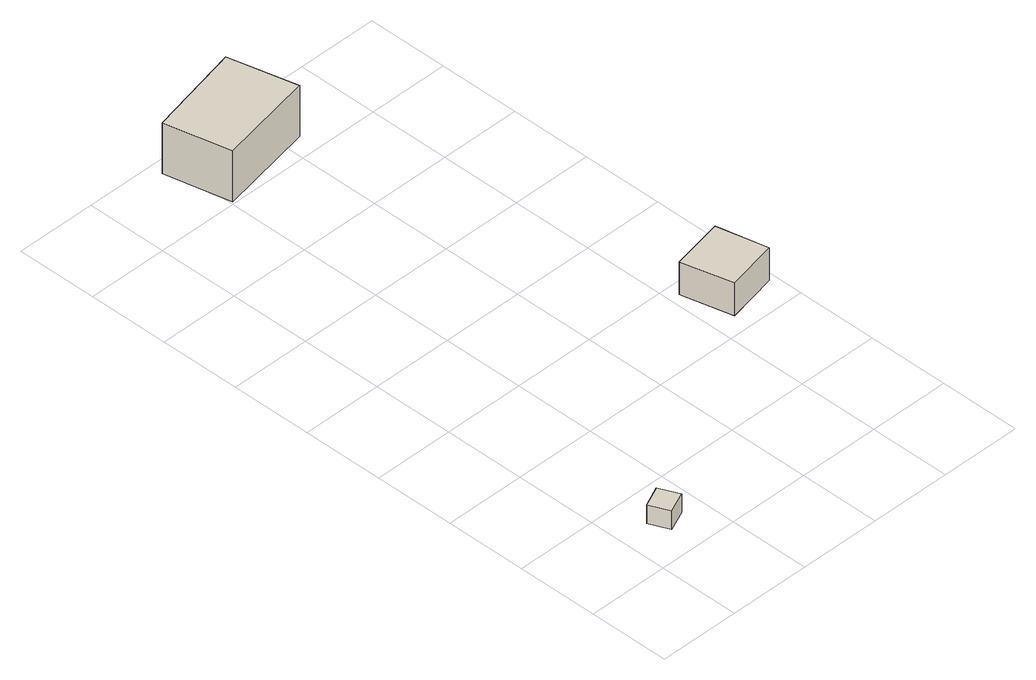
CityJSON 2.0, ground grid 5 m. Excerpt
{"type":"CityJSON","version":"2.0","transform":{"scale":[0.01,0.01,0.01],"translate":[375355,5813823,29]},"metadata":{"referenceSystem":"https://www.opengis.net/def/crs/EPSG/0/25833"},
"CityObjects":{
"building1":{"type":"Building","attributes":{"Gemeindeschluessel":"11000005","BezugspunktDach":"2200","function":"31001_1000","measuredHeight":1.21,"storeysAboveGround":1},"address":[{"country":"Germany","locality":"Berlin","thoroughfareNumber":"217D (3)","thoroughfareName":"Kladower Damm"}],"geometry":[{"type":"Solid","lod":"1","boundaries":[[[[0,1,2,3]],[[4,5,6,7]],[[4,7,3,2]],[[5,4,2,1]],[[6,5,1,0]],[[7,6,0,3]]]]}]},
"building2":{"type":"Building","attributes":{"Gemeindeschluessel":"11000005","BezugspunktDach":"2200","function":"31001_1312","measuredHeight":3.32,"storeysAboveGround":1},"address":[{"country":"Germany","locality":"Berlin","thoroughfareNumber":"217B","thoroughfareName":"Kladower Damm"}],"geometry":[{"type":"Solid","lod":"1","boundaries":[[[[8,9,10,11]],[[12,13,14,15]],[[12,15,11,10]],[[13,12,10,9]],[[14,13,9,8]],[[15,14,8,11]]]]}]},
"building3":{"type":"Building","attributes":{"Gemeindeschluessel":"11000005","BezugspunktDach":"2200","function":"31001_2723","measuredHeight":2.14,"storeysAboveGround":1},"address":[{"country":"Germany","locality":"Berlin","thoroughfareNumber":"217B (2)","thoroughfareName":"Kladower Damm"}],"geometry":[{"type":"Solid","lod":"1","boundaries":[[[[16,17,18,19]],[[20,21,22,23]],[[20,23,19,18]],[[21,20,18,17]],[[22,21,17,16]],[[23,22,16,19]]]]}]}
},
"vertices":[
[118,53,363],[248,111,363],[193,234,363],[63,176,363],[193,234,242],[248,111,242],[118,53,242],[63,176,242],
[433,3432,523],[1027,3550,523],[927,3968,523],[341,3837,523],[927,3968,191],[1027,3550,191],[433,3432,191],[341,3837,191],
[1642,1112,307],[1958,1179,307],[1887,1489,307],[1566,1423,307],[1887,1489,93],[1958,1179,93],[1642,1112,93],[1566,1423,93]
]}
